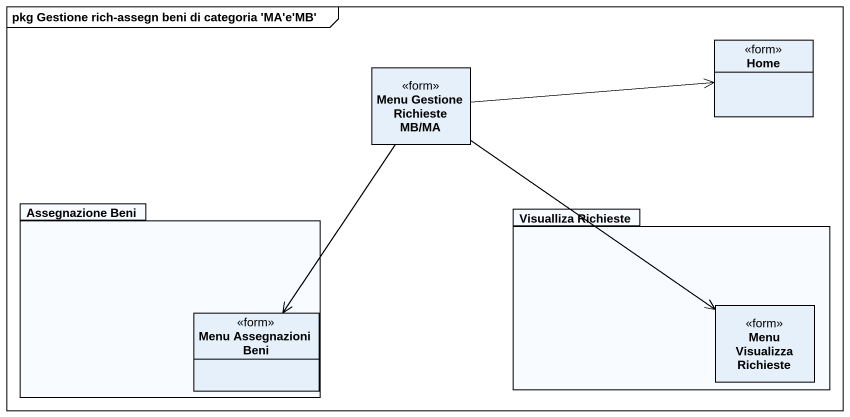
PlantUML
@startuml
mainframe pkg Gestione rich-assegn beni di categoria 'MA'e'MB'
hide circle
hide empty members
class "Menu Gestione Richieste MB/MA" as Menu_Gestione_Richieste_MB <<form>>
class Home <<form>>
package "Assegnazione Beni" as Assegnazione_Beni {
  class "Menu Assegnazioni Beni" as Menu_Assegnazioni_Beni <<form>>
}
package "Visualliza Richieste" as Visualliza_Richieste {
  class "Menu Visualizza Richieste" as Menu_Visualizza_Richieste <<form>>
}
Menu_Gestione_Richieste_MB -right-> Home
Menu_Gestione_Richieste_MB --> Menu_Assegnazioni_Beni
Menu_Gestione_Richieste_MB --> Menu_Visualizza_Richieste
@enduml
